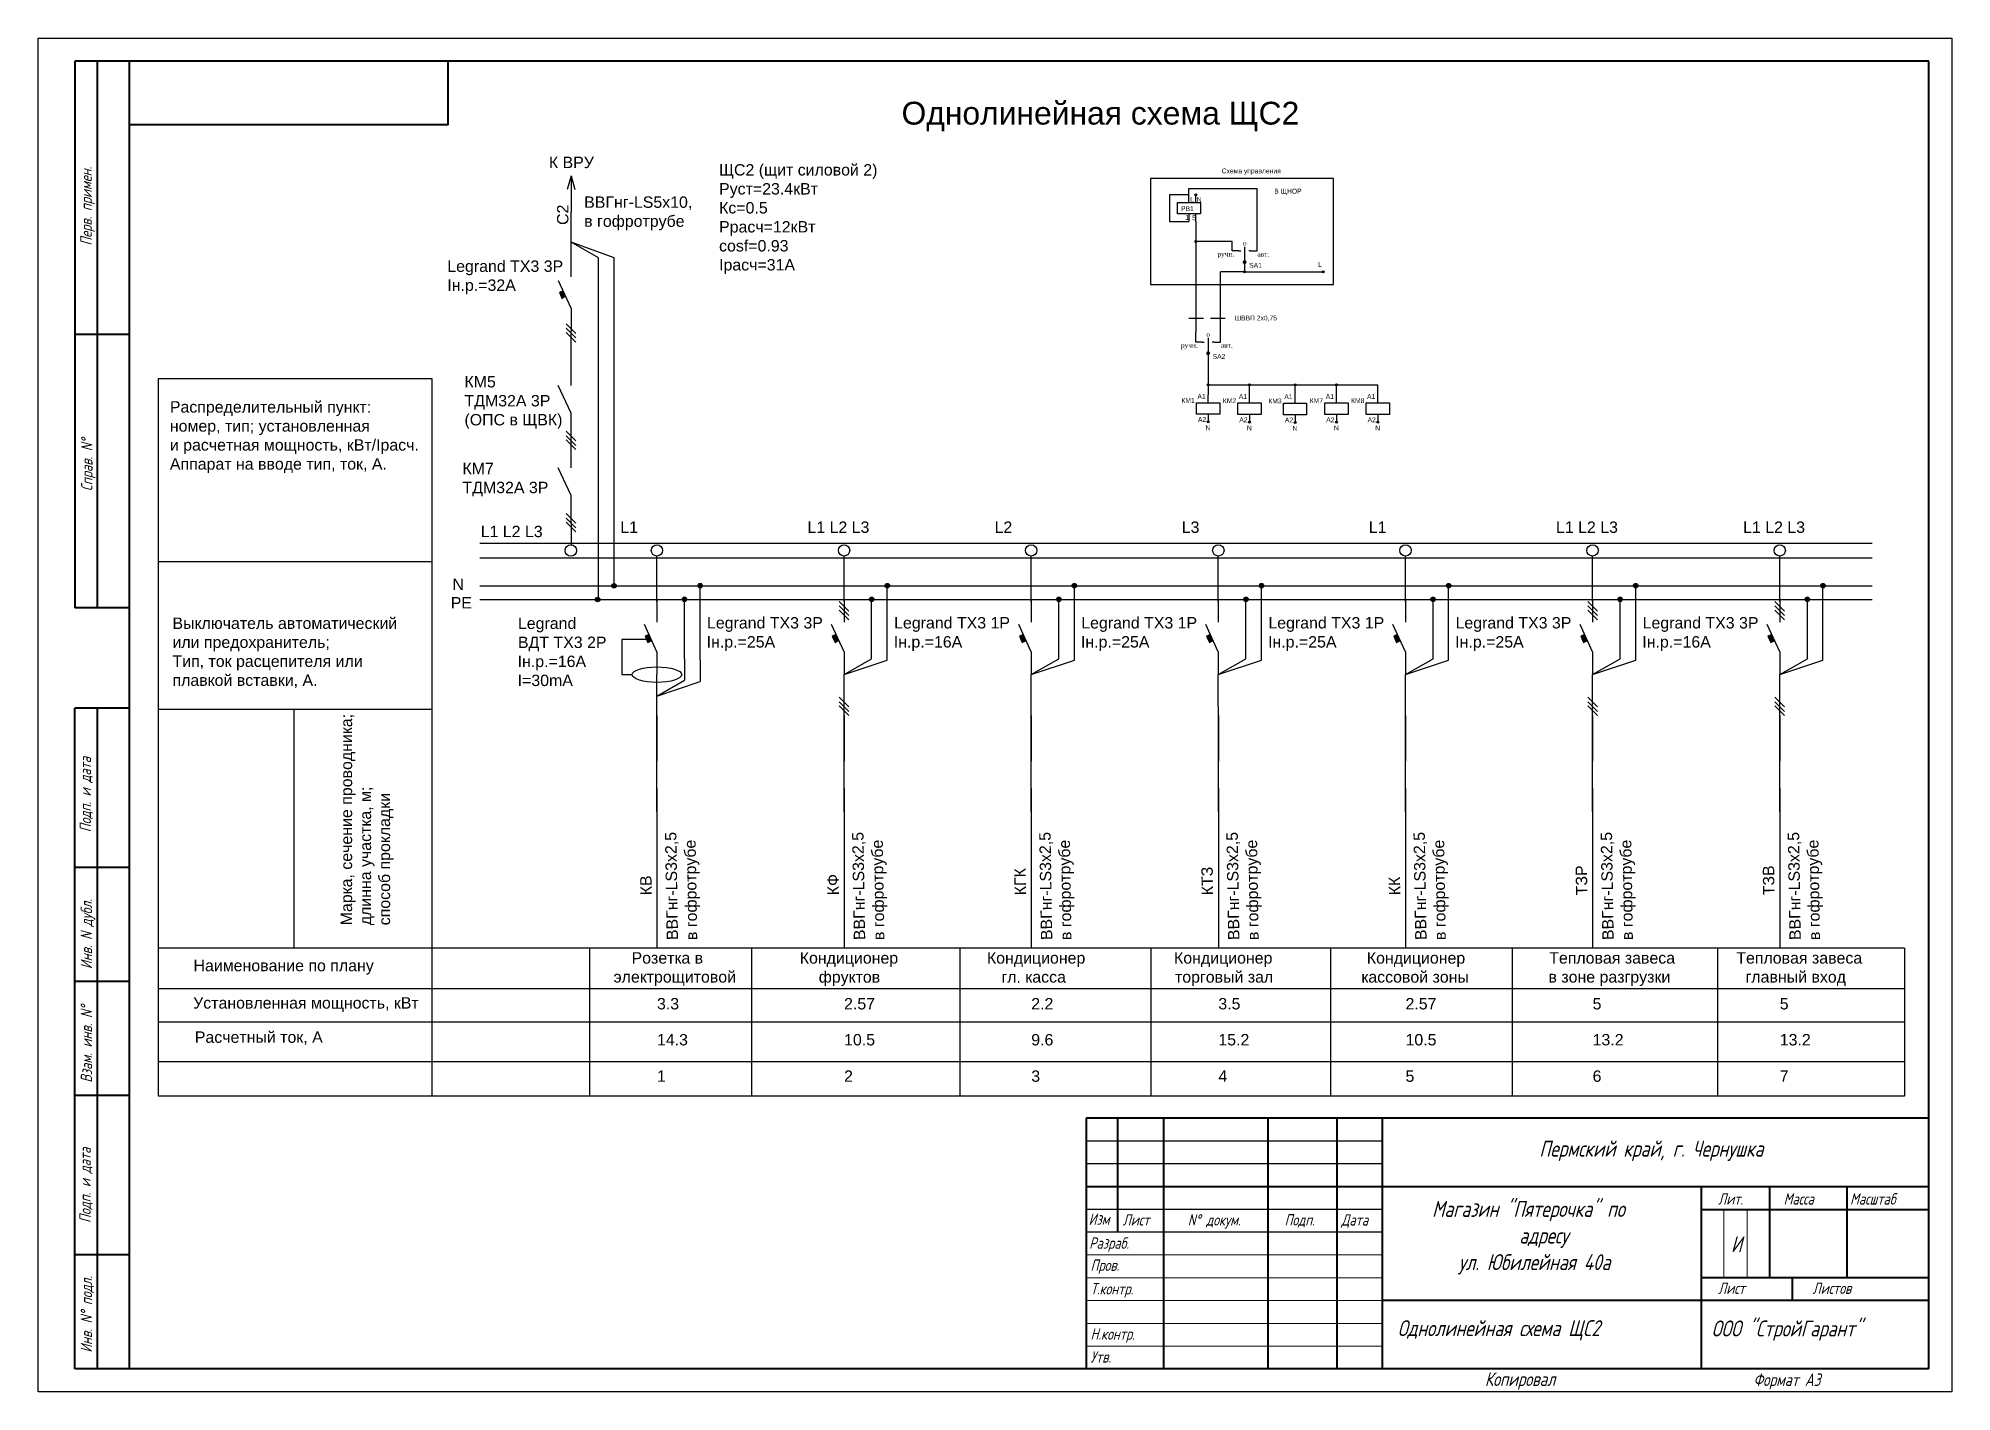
# Model space of a CAD drawing. Header units: millimetres. Extents: x 706 to 1126, y 533 to 830.
import ezdxf
from ezdxf.enums import TextEntityAlignment as Align

# ---------------------------------------------------------------- set-up
doc = ezdxf.new("R2010")
doc.units = ezdxf.units.MM
doc.linetypes.add('невидимая2', pattern=[4.7625, 3.175, -1.5875])
doc.layers.add('KONTUR', color=7, linetype='Continuous')
for name, color, linetype, lineweight in [('Основная', 7, 'Continuous', 40), ('текст', 7, 'Continuous', 30), ('тонкая', 7, 'Continuous', 20)]:
    doc.layers.add(name, color=color, linetype=linetype, lineweight=lineweight)
doc.styles.get("Standard").update_dxf_attribs({"font": 'arial.ttf'})
doc.styles.add('STYLE2', font='times.ttf', dxfattribs={"height": 3})
doc.styles.add('стиль1', font='romans.shx', dxfattribs={"width": 0.75, "oblique": 15, "height": 3.5})

# ---------------------------------------------------------------- blocks, each defined once
blk = doc.blocks.new('*U2')
for p, q in [((-11.38, 1.63), (294.23, 1.63)), ((-11.38, -1.63), (294.23, -1.63)), ((-11.38, -7.75), (294.23, -7.73)), ((-11.38, -10.75), (294.23, -10.73))]:
    blk.add_line(p, q)
at = {"char_height": 2.5, "attachment_point": 1}
for s, insert in [('N', (-17.4, -6.18)), ('PE', (-17.78, -10.21))]:
    blk.add_mtext_dynamic_manual_height_columns(s, width=0.9388, gutter_width=12.5, heights=[0], dxfattribs=dict(at, insert=insert))
blk = doc.blocks.new('*U8')
h = blk.add_hatch(color=256)
h.dxf.hatch_style = 1
h.paths.add_polyline_path([(8.98, -7.75, 1), (9.98, -7.75, 1)])
h = blk.add_hatch(color=256)
h.dxf.hatch_style = 1
h.paths.add_polyline_path([(5.56, -10.75, 1), (6.56, -10.75, 1)])
h = blk.add_hatch(color=256)
h.dxf.hatch_style = 1
h.paths.add_polyline_path([(-1.74, -18.47), (-2.58, -18.86), (-1.97, -20.2), (-1.12, -19.81)])
for p, q in [((0, -11.25), (0, -1.25)), ((9.48, -24.08), (9.48, -8.25)), ((0, -10.76), (0, -15.76)), ((6.06, -23.77), (6.06, -11.25)), ((0, -22.27), (-2.75, -16.27)), ((-2.28, -19.53), (-7.74, -19.53)), ((-7.74, -19.53), (-7.74, -27.27)), ((0, -22.27), (0, -27.27)), ((6.06, -23.77), (6.06, -28.46)), ((9.48, -24.08), (9.48, -28.78)), ((-7.74, -27.27), (-5.46, -27.27)), ((0.01, -41.25), (0, -27.27)), ((0, -31.96), (6.06, -28.46)), ((0, -31.96), (9.48, -28.78)), ((0.01, -36.25), (0.01, -46.25)), ((0.01, -57.27), (0.01, -41.25)), ((0.01, -52.27), (0.01, -57.27)), ((0.01, -57.27), (0.01, -87.24))]:
    blk.add_line(p, q)
at = {"linetype": 'Continuous'}
for p, q in [((-1.72, -18.46), (-2.58, -18.86)), ((-2.58, -18.86), (-1.97, -20.2)), ((-1.97, -20.2), (-1.11, -19.81)), ((-1.97, -20.2), (-1.97, -20.2))]:
    blk.add_line(p, q, dxfattribs=at)
for centre, radius in [((0, 0), 1.25), ((9.48, -7.75), 0.5), ((6.06, -10.75), 0.5)]:
    blk.add_circle(centre, radius)
blk.add_ellipse((0, -27.27), major_axis=(-5.46, 0), ratio=0.309309)
for tag, p in [('Подключение', (-8.04, 3.85)), ('УЗО1_001', (-30.51, -17.24)), ('УЗО1_002', (-30.51, -21.42)), ('УЗО1_003', (-30.58, -25.59)), ('УЗО1_004', (-30.58, -29.77)), ('Обозначение_001', (-9.72, -90.67)), ('Обозначение_002', (-9.45, -94.88)), ('ТокРасч', (0.01, -108.63)), ('Колонка', (0.01, -116.61))]:
    blk.add_attdef(tag, p, '', height=2.5)
for tag, p in [('Длина', (2.43, -53.61)), ('Маркер', (-3.63, -75.71)), ('Марка', (2.14, -85.54)), ('Способ', (6.35, -85.54))]:
    blk.add_attdef(tag, text='', height=2.5, rotation=90.9399).set_placement(p, align=Align.TOP_LEFT)
blk.add_attdef('Мощность', text='', height=2.5).set_placement((0.01, -98.22), align=Align.TOP_LEFT)
blk = doc.blocks.new('*U17')
h = blk.add_hatch(color=256)
h.dxf.hatch_style = 1
h.paths.add_polyline_path([(8.98, -7.75, 1), (9.98, -7.75, 1)])
h = blk.add_hatch(color=256)
h.dxf.hatch_style = 1
h.paths.add_polyline_path([(5.56, -10.75, 1), (6.56, -10.75, 1)])
h = blk.add_hatch(color=256)
h.dxf.hatch_style = 1
h.paths.add_polyline_path([(-1.74, -18.47), (-2.58, -18.86), (-1.97, -20.2), (-1.12, -19.81)])
for p, q in [((0, -11.25), (0, -1.25)), ((9.48, -24.08), (9.48, -8.25)), ((-1.06, -11.22), (1.06, -13.35)), ((-1.06, -12.2), (1.06, -14.32)), ((0, -10.76), (0, -15.76)), ((6.06, -23.77), (6.06, -11.25)), ((0, -22.27), (-2.75, -16.27)), ((-1.06, -13.09), (1.06, -15.21)), ((0, -22.27), (0, -27.27)), ((0, -27.27), (6.06, -23.77)), ((0, -27.27), (9.48, -24.08)), ((0.01, -41.25), (0, -27.27)), ((-1.06, -32.22), (1.06, -34.34)), ((-1.06, -33.2), (1.06, -35.32)), ((-1.06, -34.09), (1.06, -36.21)), ((0.01, -36.25), (0.01, -46.25)), ((0.01, -57.27), (0.01, -41.25)), ((0.01, -52.27), (0.01, -57.27)), ((0.01, -57.27), (0.01, -87.24))]:
    blk.add_line(p, q)
at = {"linetype": 'Continuous'}
for p, q in [((-1.72, -18.46), (-2.58, -18.86)), ((-2.58, -18.86), (-1.97, -20.2)), ((-1.97, -20.2), (-1.11, -19.81)), ((-1.97, -20.2), (-1.97, -20.2))]:
    blk.add_line(p, q, dxfattribs=at)
for centre, radius in [((0, 0), 1.25), ((9.48, -7.75), 0.5), ((6.06, -10.75), 0.5)]:
    blk.add_circle(centre, radius)
for tag, p in [('Подключение', (-8.04, 3.85)), ('Автомат_001', (-30.09, -17.14)), ('Автомат_002', (-30.16, -21.32)), ('Обозначение_001', (-9.72, -90.67)), ('Обозначение_002', (-9.45, -94.88)), ('ТокРасч', (0.01, -108.63)), ('Колонка', (0.01, -116.61))]:
    blk.add_attdef(tag, p, '', height=2.5)
for tag, p in [('Длина', (2.43, -53.61)), ('Маркер', (-3.63, -75.71)), ('Марка', (2.14, -85.54)), ('Способ', (6.35, -85.54))]:
    blk.add_attdef(tag, text='', height=2.5, rotation=90.9399).set_placement(p, align=Align.TOP_LEFT)
blk.add_attdef('Мощность', text='', height=2.5).set_placement((0.01, -98.22), align=Align.TOP_LEFT)
blk = doc.blocks.new('*U19')
h = blk.add_hatch(color=256)
h.dxf.hatch_style = 1
h.paths.add_polyline_path([(8.98, -7.75, 1), (9.98, -7.75, 1)])
h = blk.add_hatch(color=256)
h.dxf.hatch_style = 1
h.paths.add_polyline_path([(5.56, -10.75, 1), (6.56, -10.75, 1)])
h = blk.add_hatch(color=256)
h.dxf.hatch_style = 1
h.paths.add_polyline_path([(-1.74, -18.47), (-2.58, -18.86), (-1.97, -20.2), (-1.12, -19.81)])
for p, q in [((0, -11.25), (0, -1.25)), ((9.48, -24.08), (9.48, -8.25)), ((-1.06, -11.22), (1.06, -13.35)), ((-1.06, -12.2), (1.06, -14.32)), ((0, -10.76), (0, -15.76)), ((6.06, -23.77), (6.06, -11.25)), ((0, -22.27), (-2.75, -16.27)), ((-1.06, -13.09), (1.06, -15.21)), ((0, -22.27), (0, -27.27)), ((0, -27.27), (6.06, -23.77)), ((0, -27.27), (9.48, -24.08)), ((0.01, -41.25), (0, -27.27)), ((-1.06, -32.22), (1.06, -34.34)), ((-1.06, -33.2), (1.06, -35.32)), ((-1.06, -34.09), (1.06, -36.21)), ((0.01, -36.25), (0.01, -46.25)), ((0.01, -57.27), (0.01, -41.25)), ((0.01, -52.27), (0.01, -57.27)), ((0.01, -57.27), (0.01, -87.24))]:
    blk.add_line(p, q)
at = {"linetype": 'Continuous'}
for p, q in [((-1.72, -18.46), (-2.58, -18.86)), ((-2.58, -18.86), (-1.97, -20.2)), ((-1.97, -20.2), (-1.11, -19.81)), ((-1.97, -20.2), (-1.97, -20.2))]:
    blk.add_line(p, q, dxfattribs=at)
for centre, radius in [((0, 0), 1.25), ((9.48, -7.75), 0.5), ((6.06, -10.75), 0.5)]:
    blk.add_circle(centre, radius)
for tag, p in [('Подключение', (-8.04, 3.85)), ('Автомат_001', (-30.09, -17.14)), ('Автомат_002', (-30.16, -21.32)), ('Обозначение_001', (-9.72, -90.67)), ('Обозначение_002', (-9.45, -94.88)), ('ТокРасч', (0.01, -108.63)), ('Колонка', (0.01, -116.61))]:
    blk.add_attdef(tag, p, '', height=2.5)
for tag, p in [('Длина', (2.43, -53.61)), ('Маркер', (-3.63, -75.71)), ('Марка', (2.14, -85.54)), ('Способ', (6.35, -85.54))]:
    blk.add_attdef(tag, text='', height=2.5, rotation=90.9399).set_placement(p, align=Align.TOP_LEFT)
blk.add_attdef('Мощность', text='', height=2.5).set_placement((0.01, -98.22), align=Align.TOP_LEFT)
blk = doc.blocks.new('полная ветвь')
h = blk.add_hatch(color=256)
h.dxf.hatch_style = 1
h.paths.add_polyline_path([(8.98, -7.75, 1), (9.98, -7.75, 1)])
h = blk.add_hatch(color=256)
h.dxf.hatch_style = 1
h.paths.add_polyline_path([(5.56, -10.75, 1), (6.56, -10.75, 1)])
h = blk.add_hatch(color=256)
h.dxf.hatch_style = 1
h.paths.add_polyline_path([(-1.74, -18.47), (-2.58, -18.86), (-1.97, -20.2), (-1.12, -19.81)])
for p, q in [((0, -11.25), (0, -1.25)), ((9.48, -24.08), (9.48, -8.25)), ((0, -10.76), (0, -15.76)), ((6.06, -23.77), (6.06, -11.25)), ((0, -22.27), (-2.75, -16.27)), ((0, -22.27), (0, -27.27)), ((0, -27.27), (6.06, -23.77)), ((0, -27.27), (9.48, -24.08)), ((0.01, -41.25), (0, -27.27)), ((0.01, -36.25), (0.01, -46.25)), ((0.01, -57.27), (0.01, -41.25)), ((0.01, -52.27), (0.01, -57.27)), ((0.01, -57.27), (0.01, -87.24))]:
    blk.add_line(p, q)
at = {"linetype": 'Continuous'}
for p, q in [((-1.72, -18.46), (-2.58, -18.86)), ((-2.58, -18.86), (-1.97, -20.2)), ((-1.97, -20.2), (-1.11, -19.81)), ((-1.97, -20.2), (-1.97, -20.2))]:
    blk.add_line(p, q, dxfattribs=at)
for centre, radius in [((0, 0), 1.25), ((9.48, -7.75), 0.5), ((6.06, -10.75), 0.5)]:
    blk.add_circle(centre, radius)
for tag, p in [('Подключение', (-8.04, 3.85)), ('Автомат_001', (-30.09, -17.14)), ('Автомат_002', (-30.16, -21.32)), ('Обозначение_001', (-9.72, -90.67)), ('Обозначение_002', (-9.45, -94.88)), ('ТокРасч', (0.01, -108.63)), ('Колонка', (0.01, -116.61))]:
    blk.add_attdef(tag, p, '', height=2.5)
for tag, p in [('Длина', (2.43, -53.61)), ('Маркер', (-3.63, -75.71)), ('Марка', (2.14, -85.54)), ('Способ', (6.35, -85.54))]:
    blk.add_attdef(tag, text='', height=2.5, rotation=90.9399).set_placement(p, align=Align.TOP_LEFT)
blk.add_attdef('Мощность', text='', height=2.5).set_placement((0.01, -98.22), align=Align.TOP_LEFT)
blk = doc.blocks.new('*U18')
h = blk.add_hatch(color=256)
h.dxf.hatch_style = 1
h.paths.add_polyline_path([(8.98, -7.75, 1), (9.98, -7.75, 1)])
h = blk.add_hatch(color=256)
h.dxf.hatch_style = 1
h.paths.add_polyline_path([(5.56, -10.75, 1), (6.56, -10.75, 1)])
h = blk.add_hatch(color=256)
h.dxf.hatch_style = 1
h.paths.add_polyline_path([(-1.74, -18.47), (-2.58, -18.86), (-1.97, -20.2), (-1.12, -19.81)])
for p, q in [((0, -11.25), (0, -1.25)), ((9.48, -24.08), (9.48, -8.25)), ((-1.06, -11.22), (1.06, -13.35)), ((-1.06, -12.2), (1.06, -14.32)), ((0, -10.76), (0, -15.76)), ((6.06, -23.77), (6.06, -11.25)), ((0, -22.27), (-2.75, -16.27)), ((-1.06, -13.09), (1.06, -15.21)), ((0, -22.27), (0, -27.27)), ((0, -27.27), (6.06, -23.77)), ((0, -27.27), (9.48, -24.08)), ((0.01, -41.25), (0, -27.27)), ((-1.06, -32.22), (1.06, -34.34)), ((-1.06, -33.2), (1.06, -35.32)), ((-1.06, -34.09), (1.06, -36.21)), ((0.01, -36.25), (0.01, -46.25)), ((0.01, -57.27), (0.01, -41.25)), ((0.01, -52.27), (0.01, -57.27)), ((0.01, -57.27), (0.01, -87.24))]:
    blk.add_line(p, q)
at = {"linetype": 'Continuous'}
for p, q in [((-1.72, -18.46), (-2.58, -18.86)), ((-2.58, -18.86), (-1.97, -20.2)), ((-1.97, -20.2), (-1.11, -19.81)), ((-1.97, -20.2), (-1.97, -20.2))]:
    blk.add_line(p, q, dxfattribs=at)
for centre, radius in [((0, 0), 1.25), ((9.48, -7.75), 0.5), ((6.06, -10.75), 0.5)]:
    blk.add_circle(centre, radius)
for tag, p in [('Подключение', (-8.04, 3.85)), ('Автомат_001', (-30.09, -17.14)), ('Автомат_002', (-30.16, -21.32)), ('Обозначение_001', (-9.72, -90.67)), ('Обозначение_002', (-9.45, -94.88)), ('ТокРасч', (0.01, -108.63)), ('Колонка', (0.01, -116.61))]:
    blk.add_attdef(tag, p, '', height=2.5)
for tag, p in [('Длина', (2.43, -53.61)), ('Маркер', (-3.63, -75.71)), ('Марка', (2.14, -85.54)), ('Способ', (6.35, -85.54))]:
    blk.add_attdef(tag, text='', height=2.5, rotation=90.9399).set_placement(p, align=Align.TOP_LEFT)
blk.add_attdef('Мощность', text='', height=2.5).set_placement((0.01, -98.22), align=Align.TOP_LEFT)
blk = doc.blocks.new('Стрелка')
for q in [(-0.83, 4.98), (0, 0), (0.83, 4.98), (0, 8)]:
    blk.add_line((0, 8), q)
blk = doc.blocks.new('Астр-е реле')
for p, q in [((0, -4), (0, 0)), ((3.51, -4), (3.51, 0)), ((0, -9.96), (0, -13.96)), ((3.51, -13.96), (3.51, -9.96))]:
    blk.add_line(p, q)
blk.add_lwpolyline([(-5.98, -4), (5.98, -4), (5.98, -9.96), (-5.98, -9.96)], close=True)
at = {"char_height": 2.5, "attachment_point": 1}
for s, insert in [('L', (0.56, -1.14)), ('N', (4.07, -1.21)), ('1', (-1.9, -10.55)), ('5', (1.66, -10.69))]:
    blk.add_mtext_dynamic_manual_height_columns(s, width=0.9464, gutter_width=12.5, heights=[0], dxfattribs=dict(at, insert=insert))
blk.add_attdef('РВ', (-4.08, -8.48), '', height=2.5)

msp = doc.modelspace()

# ---------------------------------------------------------------- hatches: boundary and pattern name
h = msp.add_hatch(color=256)
h.dxf.hatch_style = 1
h.paths.add_polyline_path([(960.08, 795.59, 1), (959.66, 795.59, 1)])
h = msp.add_hatch(color=256)
h.dxf.hatch_style = 1
h.paths.add_polyline_path([(960.08, 785.32, 1), (959.66, 785.32, 1)])
at = {"ltscale": 0.2}
for points in [[(970.18, 780.8, 1), (971.03, 780.8, 1)], [(962.17, 760.81, 1), (963.02, 760.81, 1)]]:
    msp.add_hatch(color=0, dxfattribs=at).paths.add_polyline_path(points)
h = msp.add_hatch(color=256)
h.dxf.hatch_style = 1
h.paths.add_polyline_path([(970.83, 778.65, 1), (970.4, 778.65, 1)])
h = msp.add_hatch(color=256)
h.dxf.hatch_style = 1
h.paths.add_polyline_path([(988.07, 778.65, 1), (987.64, 778.65, 1)])
h = msp.add_hatch(color=256)
h.dxf.hatch_style = 1
h.paths.add_polyline_path([(821.03, 774.51), (820.19, 774.12), (820.8, 772.77), (821.64, 773.16)])
h = msp.add_hatch(color=256)
h.dxf.hatch_style = 1
h.paths.add_polyline_path([(962.81, 753.88, 1), (962.39, 753.88, 1)])
h = msp.add_hatch(color=256)
h.dxf.hatch_style = 1
h.paths.add_polyline_path([(971.9, 753.88, 1), (971.47, 753.88, 1)])
h = msp.add_hatch(color=256)
h.dxf.hatch_style = 1
h.paths.add_polyline_path([(981.9, 753.88, 1), (981.48, 753.88, 1)])
h = msp.add_hatch(color=256)
h.dxf.hatch_style = 1
h.paths.add_polyline_path([(990.98, 753.88, 1), (990.56, 753.88, 1)])
h = msp.add_hatch(color=256)
h.dxf.hatch_style = 1
h.paths.add_polyline_path([(962.81, 745.73, 1), (962.39, 745.73, 1)])
h = msp.add_hatch(color=256)
h.dxf.hatch_style = 1
h.paths.add_polyline_path([(971.9, 745.67, 1), (971.47, 745.67, 1)])
h = msp.add_hatch(color=256)
h.dxf.hatch_style = 1
h.paths.add_polyline_path([(981.9, 745.62, 1), (981.48, 745.62, 1)])
h = msp.add_hatch(color=256)
h.dxf.hatch_style = 1
h.paths.add_polyline_path([(990.98, 745.67, 1), (990.56, 745.67, 1)])
h = msp.add_hatch(color=256)
h.dxf.hatch_style = 1
h.paths.add_polyline_path([(1000.06, 745.67, 1), (999.64, 745.67, 1)])
h = msp.add_hatch(color=256)
h.dxf.hatch_style = 1
h.paths.add_polyline_path([(832.69, 709.77, 1), (831.69, 709.77, 1)])
h = msp.add_hatch(color=256)
h.dxf.hatch_style = 1
h.paths.add_polyline_path([(829.08, 706.76, 1), (828.08, 706.76, 1)])

# ---------------------------------------------------------------- linework, layer by layer
for p, q in [((958.38, 795.59), (954.15, 795.59)), ((954.15, 795.59), (954.15, 789.68)), ((958.38, 795.59), (958.38, 796.97)), ((958.38, 796.97), (973.35, 796.97)), ((973.35, 785.1), (973.35, 796.97)), ((822.77, 777.54), (822.77, 791.73)), ((954.15, 789.68), (958.38, 789.68)), ((959.87, 789.68), (959.87, 765.32)), ((828.78, 781.73), (822.77, 785.2)), ((832.19, 781.73), (822.77, 785.2)), ((828.78, 706.77), (828.78, 781.73)), ((832.19, 709.77), (832.19, 781.73)), ((967.88, 785.32), (959.84, 785.32)), ((959.84, 785.32), (959.87, 785.32)), ((967.88, 783.35), (967.88, 785.32)), ((967.88, 783.26), (967.88, 783.35)), ((969.32, 783.26), (967.88, 783.26)), ((969.32, 783.26), (969.75, 783.26)), ((970.61, 784.15), (970.61, 778.65)), ((971.91, 783.26), (971.52, 783.26)), ((971.91, 783.26), (973.35, 783.26)), ((973.35, 783.26), (973.35, 785.1)), ((970.61, 778.65), (965.34, 778.65)), ((965.34, 765.11), (965.34, 778.65)), ((970.61, 778.65), (975.32, 778.65)), ((975.32, 778.65), (987.86, 778.65)), ((822.77, 770.7), (820.02, 776.7)), ((822.77, 770.71), (822.77, 765.71)), ((821.71, 767.24), (823.83, 765.12)), ((821.71, 766.27), (823.83, 764.15)), ((821.71, 765.37), (823.83, 763.25)), ((822.77, 759.71), (822.77, 765.71)), ((959.87, 763.35), (959.87, 765.32)), ((965.34, 763.26), (965.34, 765.11)), ((959.87, 763.26), (959.87, 763.35)), ((961.3, 763.26), (959.87, 763.26)), ((961.3, 763.26), (961.73, 763.26)), ((962.6, 764.16), (962.6, 758.65)), ((963.9, 763.26), (963.51, 763.26)), ((963.9, 763.26), (965.34, 763.26)), ((822.77, 753.71), (822.77, 759.71)), ((962.6, 758.65), (962.6, 751.64)), ((732.2, 597.77), (732.2, 755.27)), ((732.2, 755.27), (792.2, 755.27)), ((792.2, 755.27), (792.2, 630.27)), ((822.77, 747.64), (819.92, 753.71)), ((962.6, 753.88), (999.85, 753.88)), ((971.68, 751.58), (971.68, 753.88)), ((981.69, 751.53), (981.69, 753.88)), ((981.69, 753.88), (981.69, 753.88)), ((990.77, 749.89), (990.77, 753.88)), ((999.85, 749.89), (999.85, 753.88)), ((822.77, 741.64), (822.77, 747.64)), ((962.6, 749.94), (962.6, 751.64)), ((971.68, 749.89), (971.68, 751.58)), ((981.69, 749.84), (981.69, 751.53)), ((821.71, 743.67), (823.83, 741.55)), ((962.6, 747.42), (962.6, 745.73)), ((971.68, 747.37), (971.68, 745.67)), ((981.69, 747.31), (981.69, 745.62)), ((990.77, 747.37), (990.77, 745.67)), ((999.85, 747.37), (999.85, 745.67)), ((821.71, 742.7), (823.83, 740.58)), ((821.71, 741.8), (823.83, 739.68)), ((822.77, 735.64), (822.77, 741.64)), ((822.78, 729.57), (819.92, 735.64)), ((822.78, 723.57), (822.78, 729.57)), ((821.72, 725.61), (823.84, 723.48)), ((821.72, 724.63), (823.84, 722.51)), ((821.72, 723.74), (823.84, 721.61)), ((822.78, 723.57), (822.78, 718.76)), ((732.2, 715.1), (792.2, 715.1)), ((732.17, 682.69), (792.14, 682.69)), ((761.92, 682.6), (761.92, 630.46)), ((1115.46, 630.27), (732.2, 630.27)), ((792.2, 630.27), (792.2, 597.77)), ((826.81, 630.27), (826.81, 597.77)), ((862.35, 630.27), (862.35, 597.77)), ((908.1, 630.27), (908.1, 597.77)), ((950, 630.27), (950, 597.77)), ((989.43, 630.27), (989.43, 597.77)), ((1029.3, 630.27), (1029.3, 597.77)), ((1074.39, 630.27), (1074.39, 597.77)), ((1115.46, 630.27), (1115.46, 597.77)), ((1115.46, 621.34), (732.2, 621.34)), ((1115.46, 614.02), (732.2, 613.99)), ((1115.46, 605.27), (732.2, 605.27)), ((1115.46, 597.77), (732.2, 597.77)), ((1000.81, 587.92), (935.81, 587.92)), ((1000.81, 582.92), (935.81, 582.92)), ((1000.81, 572.92), (935.81, 572.92)), ((1000.81, 567.92), (935.81, 567.92)), ((1070.81, 537.92), (1070.81, 537.92))]:
    msp.add_line(p, q)
at = {"linetype": 'Continuous'}
for p, q in [((821.04, 774.52), (820.19, 774.12)), ((820.19, 774.12), (820.8, 772.77))]:
    msp.add_line(p, q, dxfattribs=at)
at = {"linetype": 'невидимая2'}
msp.add_line((958.38, 768.47), (966.85, 768.47), dxfattribs=at)
for points in [[(949.91, 775.88), (990.15, 775.88), (990.15, 799.17), (949.91, 799.17)], [(965.14, 747.42), (960.07, 747.42), (960.07, 749.94), (965.14, 749.94)], [(974.22, 747.37), (969.15, 747.37), (969.15, 749.89), (974.22, 749.89)], [(984.22, 747.31), (979.16, 747.31), (979.16, 749.84), (984.22, 749.84)], [(993.3, 747.37), (988.24, 747.37), (988.24, 749.89), (993.3, 749.89)], [(1002.38, 747.37), (997.32, 747.37), (997.32, 749.89), (1002.38, 749.89)]]:
    msp.add_lwpolyline(points, close=True)
for centre, radius in [((959.87, 795.59), 0.212), ((959.87, 785.32), 0.212), ((970.61, 778.65), 0.212), ((987.86, 778.65), 0.212), ((962.6, 753.88), 0.212), ((971.68, 753.88), 0.212), ((981.69, 753.88), 0.212), ((990.77, 753.88), 0.212), ((962.6, 745.73), 0.212), ((971.68, 745.67), 0.212), ((981.69, 745.62), 0.212), ((990.77, 745.67), 0.212), ((999.85, 745.67), 0.212), ((822.71, 717.52), 1.25), ((832.19, 709.77), 0.5), ((828.58, 706.76), 0.5)]:
    msp.add_circle(centre, radius)
at = {"layer": 'KONTUR'}
for p, q in [((705.81, 532.92), (705.81, 829.92)), ((705.81, 829.92), (1125.81, 829.92)), ((1125.81, 829.92), (1125.81, 532.92)), ((1125.81, 532.92), (705.81, 532.92))]:
    msp.add_line(p, q, dxfattribs=at)
at = {"layer": 'Основная'}
for p, q in [((713.81, 824.92), (713.81, 704.92)), ((1120.81, 824.92), (713.81, 824.92)), ((718.81, 704.92), (718.81, 824.92)), ((725.81, 577.92), (725.81, 824.92)), ((795.81, 810.92), (795.81, 824.92)), ((1120.81, 537.92), (1120.81, 824.92)), ((795.81, 810.92), (725.81, 810.92)), ((725.81, 764.92), (713.81, 764.92)), ((725.81, 704.92), (713.81, 704.92)), ((713.81, 537.92), (713.81, 682.92)), ((725.81, 682.92), (713.81, 682.92)), ((718.81, 537.92), (718.81, 682.92)), ((725.81, 647.92), (713.81, 647.92)), ((725.81, 622.92), (713.81, 622.92)), ((725.81, 597.92), (713.81, 597.92)), ((935.81, 592.92), (935.81, 537.92)), ((1120.81, 592.92), (935.81, 592.92)), ((942.81, 567.92), (942.81, 592.92)), ((952.81, 592.92), (952.81, 537.92)), ((975.81, 537.92), (975.81, 592.92)), ((990.81, 592.92), (990.81, 537.92)), ((1000.81, 592.92), (1000.81, 537.92)), ((725.81, 537.92), (725.81, 577.92)), ((935.81, 577.92), (1120.81, 577.92)), ((1070.81, 577.92), (1070.81, 537.92)), ((1085.81, 577.92), (1085.81, 557.92)), ((1102.81, 577.92), (1102.81, 557.92)), ((1070.81, 572.92), (1120.81, 572.92)), ((725.81, 562.92), (713.81, 562.92)), ((1120.81, 557.92), (1070.81, 557.92)), ((1090.81, 557.92), (1090.81, 552.92)), ((1120.81, 552.92), (1000.81, 552.92)), ((1120.81, 537.92), (713.81, 537.92))]:
    msp.add_line(p, q, dxfattribs=at)
at = {"layer": 'тонкая'}
for p, q in [((1075.8, 572.71), (1075.8, 557.92)), ((1080.88, 572.71), (1080.88, 557.92)), ((935.81, 562.92), (1000.81, 562.92)), ((1000.81, 557.92), (935.81, 557.92)), ((1000.81, 552.92), (935.81, 552.92))]:
    msp.add_line(p, q, dxfattribs=at)
for points in [[(935.81, 547.92), (1000.81, 547.92)], [(935.81, 542.92), (1000.81, 542.92)]]:
    msp.add_lwpolyline(points, dxfattribs=at)

# ---------------------------------------------------------------- block references
for name, p in [('Стрелка', (822.77, 791.73)), ('*U2', (814.13, 717.5))]:
    msp.add_blockref(name, p)
at = {"xscale": 0.4235, "yscale": 0.4235, "zscale": 0.4235}
msp.add_blockref('Астр-е реле', (958.38, 795.59), dxfattribs=at).add_auto_attribs({'РВ': 'РВ1'})
ref = msp.add_blockref('*U8', (841.61, 717.54))
ref.add_attrib('Подключение', 'L1', (833.57, 721.38), dxfattribs={"height": 2.5})
ref.add_attrib('Маркер', 'КВ', dxfattribs={"height": 2.5, "rotation": 90.9399}).set_placement((837.98, 641.83), align=Align.TOP_LEFT)
ref.add_attrib('Марка', 'ВВГнг-LS3x2,5', dxfattribs={"height": 2.5, "rotation": 90.9399}).set_placement((843.75, 632), align=Align.TOP_LEFT)
ref.add_attrib('Способ', 'в гофротрубе', dxfattribs={"height": 2.5, "rotation": 90.9399}).set_placement((847.96, 632), align=Align.TOP_LEFT)
ref.add_attrib('Обозначение_001', '    Розетка в', (832.16, 626.86), dxfattribs={"height": 2.5})
ref.add_attrib('Мощность', '3.3', dxfattribs={"height": 2.5}).set_placement((841.62, 619.31), align=Align.TOP_LEFT)
ref.add_attrib('ТокРасч', '14.3', (841.62, 608.91), dxfattribs={"height": 2.5})
ref.add_attrib('Колонка', '1', (841.62, 600.92), dxfattribs={"height": 2.5})
ref.add_attrib('УЗО1_001', 'Legrand', (811.1, 700.3), dxfattribs={"height": 2.5})
ref.add_attrib('Обозначение_002', 'электрощитовой', (832.08, 622.7), dxfattribs={"height": 2.5})
ref.add_attrib('УЗО1_002', 'ВДТ TX3 2P', (811.1, 696.12), dxfattribs={"height": 2.5})
ref.add_attrib('УЗО1_003', 'Iн.р.=16А', (811.03, 691.94), dxfattribs={"height": 2.5})
ref.add_attrib('УЗО1_004', 'I=30mA', (811.03, 687.77), dxfattribs={"height": 2.5})
ref = msp.add_blockref('*U19', (882.68, 717.54))
ref.add_attrib('Подключение', 'L1 L2 L3', (874.65, 721.38), dxfattribs={"height": 2.5})
ref.add_attrib('Автомат_001', 'Legrand TX3 3P', (852.6, 700.4), dxfattribs={"height": 2.5})
ref.add_attrib('Маркер', 'КФ', dxfattribs={"height": 2.5, "rotation": 90.9399}).set_placement((879.05, 641.83), align=Align.TOP_LEFT)
ref.add_attrib('Марка', 'ВВГнг-LS3x2,5', dxfattribs={"height": 2.5, "rotation": 90.9399}).set_placement((884.83, 632), align=Align.TOP_LEFT)
ref.add_attrib('Способ', 'в гофротрубе', dxfattribs={"height": 2.5, "rotation": 90.9399}).set_placement((889.04, 632), align=Align.TOP_LEFT)
ref.add_attrib('Обозначение_001', 'Кондиционер', (872.96, 626.86), dxfattribs={"height": 2.5})
ref.add_attrib('Мощность', '2.57', dxfattribs={"height": 2.5}).set_placement((882.69, 619.31), align=Align.TOP_LEFT)
ref.add_attrib('ТокРасч', '10.5', (882.69, 608.91), dxfattribs={"height": 2.5})
ref.add_attrib('Колонка', '2', (882.69, 600.92), dxfattribs={"height": 2.5})
ref.add_attrib('Автомат_002', 'Iн.р.=25А', (852.53, 696.22), dxfattribs={"height": 2.5})
ref.add_attrib('Обозначение_002', '    фруктов', (873.24, 622.69), dxfattribs={"height": 2.5})
ref = msp.add_blockref('полная ветвь', (923.76, 717.54))
ref.add_attrib('Подключение', 'L2', (915.72, 721.38), dxfattribs={"height": 2.5})
ref.add_attrib('Автомат_001', 'Legrand TX3 1P', (893.67, 700.4), dxfattribs={"height": 2.5})
ref.add_attrib('Маркер', 'КГК', dxfattribs={"height": 2.5, "rotation": 90.9399}).set_placement((920.13, 641.83), align=Align.TOP_LEFT)
ref.add_attrib('Марка', 'ВВГнг-LS3x2,5', dxfattribs={"height": 2.5, "rotation": 90.9399}).set_placement((925.9, 632), align=Align.TOP_LEFT)
ref.add_attrib('Способ', 'в гофротрубе', dxfattribs={"height": 2.5, "rotation": 90.9399}).set_placement((930.11, 632), align=Align.TOP_LEFT)
ref.add_attrib('Обозначение_001', 'Кондиционер', (914.04, 626.86), dxfattribs={"height": 2.5})
ref.add_attrib('Мощность', '2.2', dxfattribs={"height": 2.5}).set_placement((923.77, 619.31), align=Align.TOP_LEFT)
ref.add_attrib('ТокРасч', '9.6', (923.77, 608.91), dxfattribs={"height": 2.5})
ref.add_attrib('Колонка', '3', (923.77, 600.92), dxfattribs={"height": 2.5})
ref.add_attrib('Автомат_002', 'Iн.р.=16А', (893.6, 696.22), dxfattribs={"height": 2.5})
ref.add_attrib('Обозначение_002', '   гл. касса', (914.31, 622.69), dxfattribs={"height": 2.5})
ref = msp.add_blockref('полная ветвь', (964.83, 717.54))
ref.add_attrib('Подключение', 'L3', (956.8, 721.38), dxfattribs={"height": 2.5})
ref.add_attrib('Автомат_001', 'Legrand TX3 1P', (934.75, 700.4), dxfattribs={"height": 2.5})
ref.add_attrib('Маркер', 'КТЗ', dxfattribs={"height": 2.5, "rotation": 90.9399}).set_placement((961.2, 641.83), align=Align.TOP_LEFT)
ref.add_attrib('Марка', 'ВВГнг-LS3x2,5', dxfattribs={"height": 2.5, "rotation": 90.9399}).set_placement((966.98, 632), align=Align.TOP_LEFT)
ref.add_attrib('Способ', 'в гофротрубе', dxfattribs={"height": 2.5, "rotation": 90.9399}).set_placement((971.19, 632), align=Align.TOP_LEFT)
ref.add_attrib('Обозначение_001', 'Кондиционер', (955.11, 626.86), dxfattribs={"height": 2.5})
ref.add_attrib('Мощность', '3.5', dxfattribs={"height": 2.5}).set_placement((964.84, 619.31), align=Align.TOP_LEFT)
ref.add_attrib('ТокРасч', '15.2', (964.84, 608.91), dxfattribs={"height": 2.5})
ref.add_attrib('Колонка', '4', (964.84, 600.92), dxfattribs={"height": 2.5})
ref.add_attrib('Автомат_002', 'Iн.р.=25А', (934.68, 696.22), dxfattribs={"height": 2.5})
ref.add_attrib('Обозначение_002', 'торговый зал', (955.32, 622.69), dxfattribs={"height": 2.5})
ref = msp.add_blockref('полная ветвь', (1005.91, 717.54))
ref.add_attrib('Подключение', 'L1', (997.87, 721.38), dxfattribs={"height": 2.5})
ref.add_attrib('Автомат_001', 'Legrand TX3 1P', (975.82, 700.4), dxfattribs={"height": 2.5})
ref.add_attrib('Маркер', 'КК', dxfattribs={"height": 2.5, "rotation": 90.9399}).set_placement((1002.28, 641.83), align=Align.TOP_LEFT)
ref.add_attrib('Марка', 'ВВГнг-LS3x2,5', dxfattribs={"height": 2.5, "rotation": 90.9399}).set_placement((1008.05, 632), align=Align.TOP_LEFT)
ref.add_attrib('Способ', 'в гофротрубе', dxfattribs={"height": 2.5, "rotation": 90.9399}).set_placement((1012.26, 632), align=Align.TOP_LEFT)
ref.add_attrib('Обозначение_001', ' Кондиционер', (996.46, 626.86), dxfattribs={"height": 2.5})
ref.add_attrib('Мощность', '2.57', dxfattribs={"height": 2.5}).set_placement((1005.92, 619.31), align=Align.TOP_LEFT)
ref.add_attrib('ТокРасч', '10.5', (1005.92, 608.91), dxfattribs={"height": 2.5})
ref.add_attrib('Колонка', '5', (1005.92, 600.92), dxfattribs={"height": 2.5})
ref.add_attrib('Автомат_002', 'Iн.р.=25А', (975.75, 696.22), dxfattribs={"height": 2.5})
ref.add_attrib('Обозначение_002', 'кассовой зоны', (996.23, 622.69), dxfattribs={"height": 2.5})
ref = msp.add_blockref('*U17', (1046.98, 717.54))
ref.add_attrib('Подключение', 'L1 L2 L3', (1038.95, 721.38), dxfattribs={"height": 2.5})
ref.add_attrib('Автомат_001', 'Legrand TX3 3P', (1016.9, 700.4), dxfattribs={"height": 2.5})
ref.add_attrib('Маркер', 'ТЗР', dxfattribs={"height": 2.5, "rotation": 90.9399}).set_placement((1043.35, 641.83), align=Align.TOP_LEFT)
ref.add_attrib('Марка', 'ВВГнг-LS3x2,5', dxfattribs={"height": 2.5, "rotation": 90.9399}).set_placement((1049.13, 632), align=Align.TOP_LEFT)
ref.add_attrib('Способ', 'в гофротрубе', dxfattribs={"height": 2.5, "rotation": 90.9399}).set_placement((1053.34, 632), align=Align.TOP_LEFT)
ref.add_attrib('Обозначение_001', 'Тепловая завеса', (1037.46, 626.86), dxfattribs={"height": 2.5})
ref.add_attrib('Мощность', '5', dxfattribs={"height": 2.5}).set_placement((1046.99, 619.31), align=Align.TOP_LEFT)
ref.add_attrib('ТокРасч', '13.2', (1046.99, 608.91), dxfattribs={"height": 2.5})
ref.add_attrib('Колонка', '6', (1046.99, 600.92), dxfattribs={"height": 2.5})
ref.add_attrib('Автомат_002', 'Iн.р.=25А', (1016.83, 696.22), dxfattribs={"height": 2.5})
ref.add_attrib('Обозначение_002', 'в зоне разгрузки', (1037.3, 622.7), dxfattribs={"height": 2.5})
ref = msp.add_blockref('*U18', (1088.06, 717.54))
ref.add_attrib('Подключение', 'L1 L2 L3', (1080.02, 721.38), dxfattribs={"height": 2.5})
ref.add_attrib('Автомат_001', 'Legrand TX3 3P', (1057.97, 700.4), dxfattribs={"height": 2.5})
ref.add_attrib('Маркер', 'ТЗВ', dxfattribs={"height": 2.5, "rotation": 90.9399}).set_placement((1084.43, 641.83), align=Align.TOP_LEFT)
ref.add_attrib('Марка', 'ВВГнг-LS3x2,5', dxfattribs={"height": 2.5, "rotation": 90.9399}).set_placement((1090.2, 632), align=Align.TOP_LEFT)
ref.add_attrib('Способ', 'в гофротрубе', dxfattribs={"height": 2.5, "rotation": 90.9399}).set_placement((1094.41, 632), align=Align.TOP_LEFT)
ref.add_attrib('Обозначение_001', 'Тепловая завеса', (1078.53, 626.86), dxfattribs={"height": 2.5})
ref.add_attrib('Мощность', '5', dxfattribs={"height": 2.5}).set_placement((1088.07, 619.31), align=Align.TOP_LEFT)
ref.add_attrib('ТокРасч', '13.2', (1088.07, 608.91), dxfattribs={"height": 2.5})
ref.add_attrib('Колонка', '7', (1088.07, 600.92), dxfattribs={"height": 2.5})
ref.add_attrib('Автомат_002', 'Iн.р.=16А', (1057.9, 696.22), dxfattribs={"height": 2.5})
ref.add_attrib('Обозначение_002', '  главный вход', (1078.61, 622.7), dxfattribs={"height": 2.5})

# ---------------------------------------------------------------- texts
at = {"style": 'STYLE2'}
for s, height, p in [('ручн.', 1.059, (964.63, 782.02)), ('о', 1.06, (970.23, 784.41)), ('авт.', 1.059, (973.42, 782)), ('о', 1.06, (962.22, 764.42)), ('ручн.', 1.059, (956.62, 762.02)), ('авт.', 1.059, (965.41, 762))]:
    msp.add_text(s, height=height, dxfattribs=at).set_placement(p)
at = {"attachment_point": 1}
for s, width, insert, char_height in [('Однолинейная схема ЩС2', 106.257, (895.3, 815.98), 5), ('К ВРУ', 15.8143, (817.89, 803.93), 2.5), ('ЩС2 (щит силовой 2)\\PPуст=23.4кВт\\PКс=0.5\\PРрасч=12кВт\\Pcosf=0.93\\PIрасч=31A', 75.9629, (855.25, 802.3), 2.5), ('Схема управления', 36.809, (965.57, 801.34), 1.0588), ('ВВГнг-LS5x10,\\Pв гофротрубе', 33.8081, (825.64, 795.21), 2.5), ('В ЩНОР', 22.5313, (977.12, 796.9), 1.059), ('Legrand TX3 3P\\PIн.р.=32А', 27.1918, (795.6, 781.16), 2.5), ('SA1', 3.6653, (971.6, 780.63), 1.059), ('L', 3.6653, (986.71, 780.81), 1.06), ('ШВВП 2х0,75', 23.3727, (968.47, 769.06), 1.0588), ('SA2', 3.6653, (963.59, 760.63), 1.059), ('КМ5\\PТДМ32А 3Р\\P(ОПС в ЩВК)', 32.1972, (799.36, 755.8), 2.5), ('А1', 3.6653, (960.24, 751.89), 1.059), ('А1', 3.6653, (969.32, 751.84), 1.059), ('А1', 3.6653, (988.41, 751.84), 1.059), ('А1', 3.6653, (997.49, 751.84), 1.059), ('Распределительный пункт:\\Pномер, тип; установленная\\Pи расчетная мощность, кВт/Iрасч. Аппарат на вводе тип, ток, А.', 55.2331, (734.7, 750.27), 2.5), ('КМ1', 5.3894, (956.74, 750.97), 1.059), ('КМ2', 5.3894, (965.82, 750.92), 1.059), ('КМ3', 5.3894, (975.82, 750.86), 1.059), ('А1', 3.6653, (979.32, 751.79), 1.059), ('КМ7', 5.3894, (984.9, 750.92), 1.059), ('КМ8', 5.3894, (993.98, 750.92), 1.059), ('А2', 3.6653, (960.36, 746.79), 1.059), ('N', 3.6653, (962.02, 744.97), 1.06), ('А2', 3.6653, (969.44, 746.73), 1.059), ('N', 3.6653, (971.1, 744.92), 1.06), ('А2', 3.6653, (979.44, 746.68), 1.059), ('N', 3.6653, (981.11, 744.86), 1.06), ('А2', 3.6653, (988.52, 746.73), 1.059), ('N', 3.6653, (990.19, 744.92), 1.06), ('А2', 3.6653, (997.6, 746.73), 1.059), ('N', 3.6653, (999.27, 744.92), 1.06), ('КМ7\\PТДМ32А 3Р', 21.272, (798.92, 736.76), 2.5), ('L1 L2 L3', 14.4703, (802.93, 722.94), 2.5), ('Выключатель автоматический\\Pили предохранитель;\\PТип, ток расцепителя или\\Pплавкой вставки, А.', 49.8574, (735.27, 702.81), 2.5), ('Наименование по плану', 47.5, (739.89, 627.69), 2.5), ('Установленная мощность, кВт', 50, (739.81, 619.49), 2.5), ('Расчетный ток, А', 50, (740.18, 611.98), 2.5)]:
    msp.add_mtext_dynamic_manual_height_columns(s, width=width, gutter_width=12.5, heights=[0], dxfattribs=dict(at, insert=insert, char_height=char_height))
at = {"char_height": 2.5, "attachment_point": 1, "rotation": 90}
for s, width, insert in [('С2', 7.7148, (819.68, 788.95)), ('Марка, сечение проводника;\\Pдлинна участка, м; \\Pспособ прокладки', 46.8328, (772.2, 635.27))]:
    msp.add_mtext_dynamic_manual_height_columns(s, width=width, gutter_width=12.5, heights=[0], dxfattribs=dict(at, insert=insert))
at = {"char_height": 3.5, "attachment_point": 1, "style": 'стиль1'}
for s, width, insert in [('Пермский край, г. Чернушка', 63.7416, (1035.29, 588)), ('\\pi5.0065;Магазин "Пятерочка" по\\P\\pi24.136;адресу \\P\\pi10.819;ул. Юбилейная 40а', 61.388, (1006.75, 574.77)), ('И', 3.5309, (1077.35, 567.03)), ('Однолинейная схема ЩС2', 65.7745, (1004.2, 548.61)), ('ООО "СтройГарант"', 46.337, (1073.1, 548.54))]:
    msp.add_mtext_dynamic_manual_height_columns(s, width=width, gutter_width=12.5, heights=[0], dxfattribs=dict(at, insert=insert))
at = {"layer": 'текст', "style": 'стиль1', "oblique": 15, "width": 0.75}
for s, p in [('Перв. примен.', (717.57, 784.43)), ('Справ. N%%d', (717.72, 730.54)), ('Подп. и дата', (717.39, 655.69)), ('Инв. N дубл.', (717.63, 625.66)), ('Взам. инв. N%%d', (717.63, 600.73)), ('Подп. и дата', (717.34, 569.95)), ('Инв. N%%d подл.', (717.63, 541.48))]:
    msp.add_text(s, height=2.5, rotation=90, dxfattribs=at).set_placement(p)
for s, height, p in [('Лит.', 2.5, (1074.53, 573.98)), ('Масса', 2.5, (1088.91, 573.98)), ('Масштаб', 2.5, (1103.5, 573.98)), ('Изм', 2.5, (936.36, 569.53)), ('Лист', 2.5, (943.83, 569.38)), ('N%%d докум. ', 2.5, (958.12, 569.38)), ('Подп.', 2.5, (979.37, 569.38)), ('Дата', 2.5, (991.82, 569.38)), ('Разраб.', 2.5, (936.48, 564.28)), ('Пров.', 2.5, (936.78, 559.44)), ('Т.контр.', 2.5, (936.78, 554.25)), ('Лист', 2.5, (1074.53, 554.37)), ('Листов', 2.5, (1095.26, 554.37)), ('Н.контр.', 2.5, (936.78, 544.33)), ('Утв.', 2.5, (936.78, 539.31)), ('Копировал', 3, (1023.35, 534.17)), ('Формат А3', 2.75, (1082.28, 534.17))]:
    msp.add_text(s, height=height, dxfattribs=at).set_placement(p)

doc.saveas('drawing.dxf')
